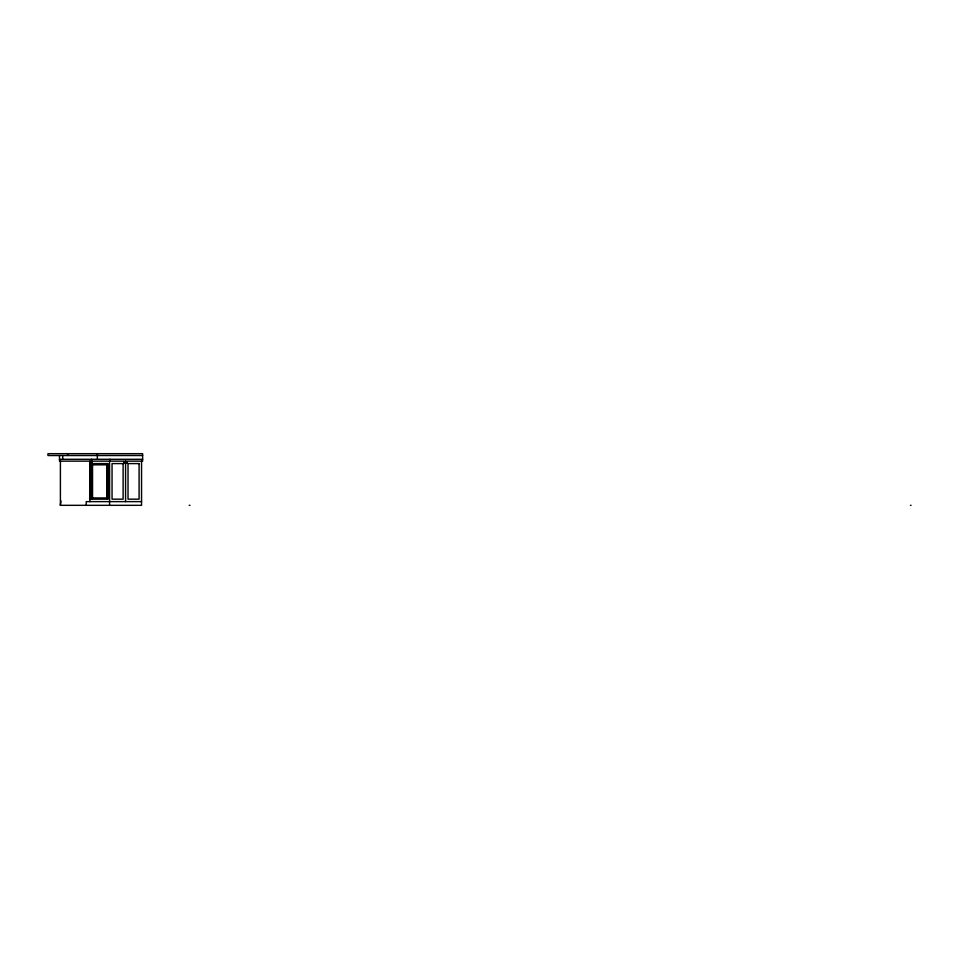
<?xml version="1.0" encoding="UTF-8"?>
<svg xmlns="http://www.w3.org/2000/svg" width="959" height="959" viewBox="0 0 959 959"><rect width="100%" height="100%" fill="white"/><g stroke="black" fill="none" stroke-linecap="round" stroke-linejoin="round"><path stroke-width="1.44" d="M91.8 461.998C91.081 464.719 92.028 460.788 91.081 461.998M91.129 462.142L91.668 462.694L90.949 462.694M92.016 463.017L92.148 462.382M123.927 462.682L124.586 462.957L123.963 462.598M126.001 462.765C127.823 460.596 127.187 464.911 126.025 462.957M141.548 461.135L141.548 505.321L60.321 505.321L61.004 501.018M89.906 499.171L89.678 497.949M126.612 462.658L126.444 463.041M106.976 464.827L107.624 463.593L107.624 499.171L106.976 497.949L106.976 464.827L92.304 464.827L92.304 497.949L106.976 497.949M91.249 462.777L91.788 463.197L90.949 463.269M91.429 499.171L92.52 497.949L92.52 464.827L91.429 463.593L107.84 463.593L107.84 499.171L91.429 499.171L91.429 463.593M142.627 455.525L47.95 455.525L47.95 453.679L142.627 453.679L142.627 461.135L59.482 461.135L59.482 455.525M59.482 459.289L142.627 459.289M91.177 463.497L91.453 461.794M92.016 461.986L91.908 461.878M90.949 461.998L91.213 463.461M89.678 499.171L89.906 463.593M89.678 464.827L89.678 463.593M141.548 501.629L86.226 501.629L86.226 505.321M189.199 505.321L189.966 505.321M910.439 505.321L911.05 505.321M124.466 462.046L124.766 463.281L123.531 462.981M124.766 462.262L123.747 462.262L123.747 463.281M125.569 461.135L125.569 501.629M109.937 459.289L109.937 461.135M109.578 461.135L109.578 505.321M106.761 464.827L106.761 497.949M97.362 453.679L97.362 459.289M91.644 463.593L91.644 499.171M91.596 459.289L91.596 461.135M90.386 462.382L90.386 463.113M89.906 461.135L89.906 501.629M67.621 453.679L67.621 455.525M62.707 455.525L62.707 459.289M60.405 461.051L60.405 505.321M123.112 463.593L112.047 463.593L112.047 499.171L123.112 499.171L123.112 463.593M139.091 463.593L128.026 463.593L128.026 499.171L139.091 499.171L139.091 463.593"/></g></svg>
